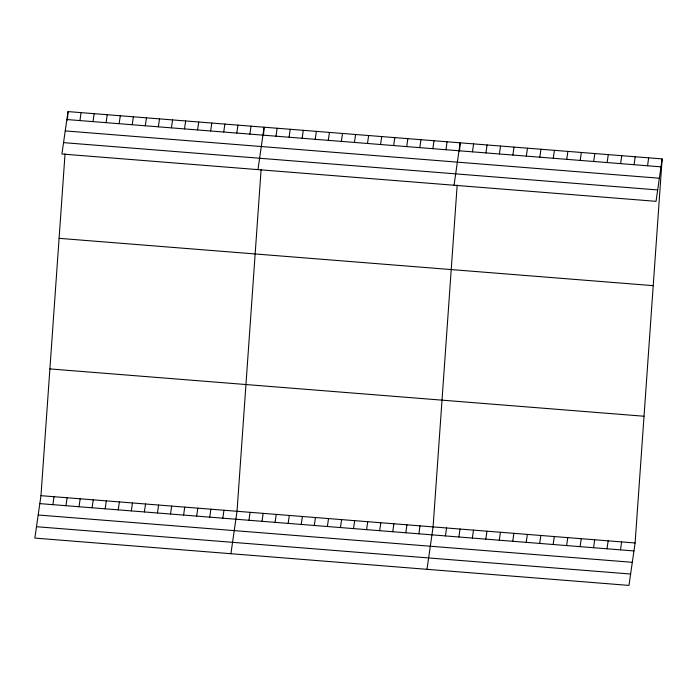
<?xml version="1.0" encoding="UTF-8"?>
<svg xmlns="http://www.w3.org/2000/svg" width="697" height="697" viewBox="0 0 697 697"><rect width="100%" height="100%" fill="white"/><g stroke="black" fill="none" stroke-linecap="round" stroke-linejoin="round"><path stroke-width="1.05" d="M662.15 158.907L656.034 201.328L61.902 154.011L68.018 111.59L662.15 158.907L635.098 542.989L628.982 585.41L34.85 538.093L40.966 495.672L65.039 153.845M67.417 120.041L68.018 111.59M261.105 169.458L237.024 511.284L230.916 553.706M263.483 135.654L264.076 127.211L257.968 169.624M457.171 185.071L433.09 526.897L426.982 569.318M459.55 151.275L460.142 142.824L454.035 185.245M79.937 120.581L81.087 112.635M93.015 121.618L94.156 113.672M106.083 122.663L107.225 114.717M52.885 504.654L54.035 496.708M119.152 123.7L120.302 115.754M65.962 505.7L67.104 497.754M132.23 124.746L133.371 116.8M79.031 506.736L80.172 498.791M145.298 125.782L146.44 117.837M92.1 507.782L93.25 499.836M158.367 126.828L159.508 118.882M105.169 508.819L106.319 500.873M171.436 127.865L172.586 119.919M118.246 509.864L119.387 501.918M184.513 128.91L185.655 120.964M131.315 510.901L132.456 502.955M197.582 129.947L198.723 122.001M144.384 511.947L145.534 504.001M210.651 130.992L211.792 123.047M157.452 512.983L158.602 505.037M223.72 132.029L224.87 124.083M170.53 514.029L171.671 506.083M236.797 133.075L237.938 125.129M183.599 515.066L184.74 507.12M249.866 134.112L251.007 126.166M196.667 516.111L197.817 508.165M209.736 517.148L210.886 509.202M276.003 136.194L277.153 128.248M222.813 518.193L223.955 510.248M289.081 137.239L290.222 129.293M302.149 138.276L303.291 130.33M248.951 520.276L250.101 512.321M315.218 139.322L316.36 131.367M262.02 521.312L263.17 513.367M328.287 140.358L329.437 132.413M275.097 522.358L276.239 514.403M341.364 141.404L342.506 133.449M288.166 523.395L289.307 515.449M354.433 142.441L355.575 134.495M301.235 524.432L302.385 516.486M367.502 143.477L368.643 135.532M314.312 525.477L315.453 517.531M380.571 144.523L381.721 136.577M327.381 526.514L328.522 518.568M393.648 145.56L394.79 137.614M340.45 527.559L341.591 519.613M406.717 146.605L407.858 138.659M353.518 528.596L354.668 520.65M419.786 147.642L420.936 139.696M366.596 529.642L367.737 521.696M432.854 148.688L434.004 140.742M379.665 530.678L380.806 522.733M445.932 149.724L447.073 141.779M392.733 531.724L393.875 523.778M405.802 532.761L406.952 524.815M472.47 151.841L473.611 143.896M418.88 533.806L420.021 525.86M485.931 152.913L487.081 144.967M499.401 153.985L500.542 146.039M445.409 535.915L446.559 527.969M512.87 155.056L514.011 147.111M458.879 536.986L460.029 529.04M526.331 156.128L527.481 148.182M472.348 538.067L473.49 530.121M539.8 157.2L540.95 149.254M485.818 539.138L486.959 531.192M553.27 158.28L554.411 150.334M499.279 540.21L500.429 532.264M566.739 159.352L567.881 151.406M512.748 541.281L513.898 533.336M580.2 160.423L581.35 152.477M526.218 542.353L527.359 534.407M593.67 161.495L594.811 153.549M539.687 543.425L540.828 535.479M607.139 162.567L608.281 154.621M553.148 544.496L554.298 536.551M620.6 163.638L621.75 155.692M566.617 545.568L567.759 537.622M634.07 164.71L635.22 156.764M580.087 546.64L581.228 538.694M647.539 165.781L648.68 157.836M593.548 547.72L594.698 539.766M607.017 548.792L608.167 540.846M620.487 549.863L621.628 541.918M66.868 119.535L661.009 166.853M65.23 130.914L659.362 178.232M63.54 142.641L657.68 189.95M59.088 238.339L653.22 285.657M49.888 368.922L644.028 416.24M40.966 495.672L635.098 542.989M39.816 503.617L633.956 550.935M38.178 514.996L632.31 562.313M36.488 526.714L630.619 574.032"/></g></svg>
